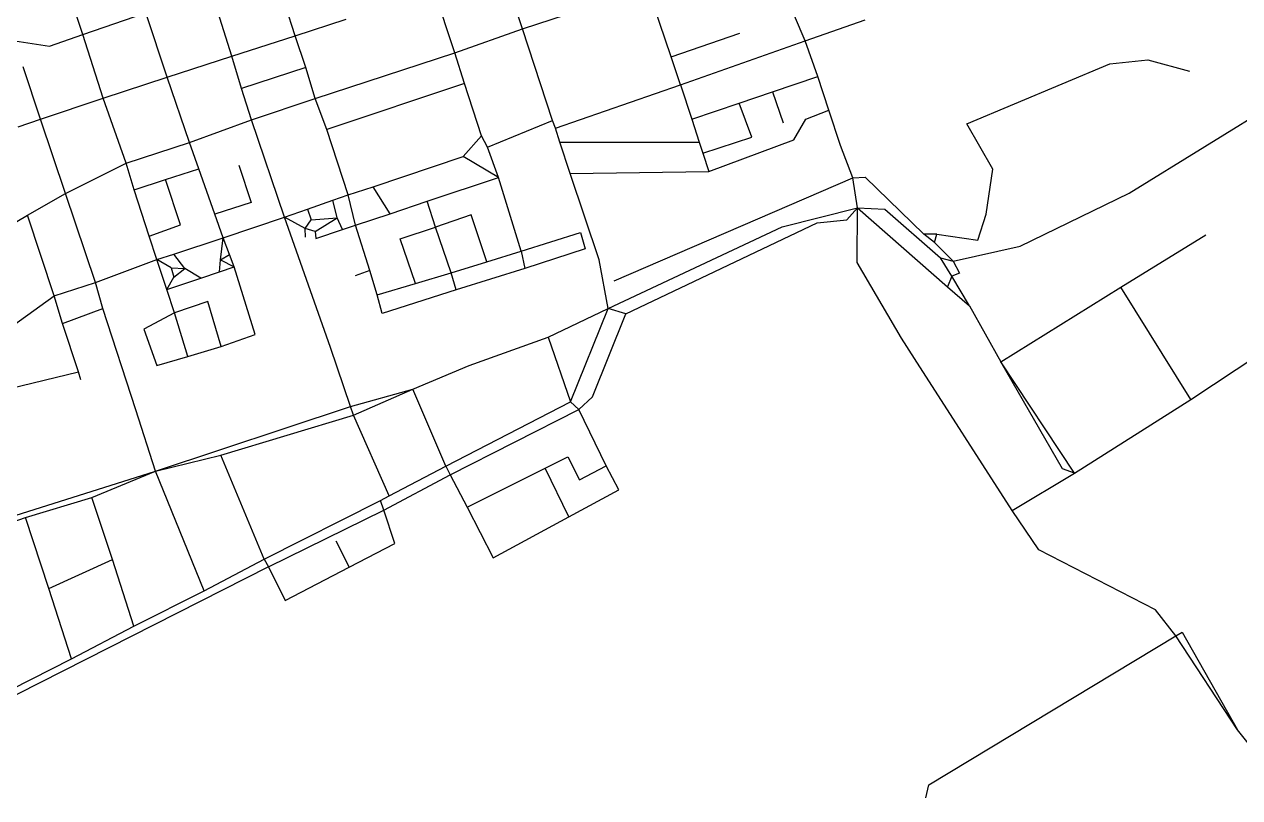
# Model space of a CAD drawing. Header units: metres. Extents: x 609554 to 651406, y 4826501 to 4857446.
# Drawn here: x 631272 to 633130, y 4833302 to 4834484 of the extents above; entities that cross this region are included whole.
import ezdxf

# ---------------------------------------------------------------- set-up
doc = ezdxf.new("R2010")
doc.units = ezdxf.units.M

msp = doc.modelspace()

# ---------------------------------------------------------------- linework, layer by layer
at = {"layer": 'ROADS'}
for points in [[(631361.6, 4834468.4), (631317.5, 4834602.5)], [(632465.4, 4834459.2), (632404.8, 4834601.5)], [(631930.2, 4834440.8), (631898.5, 4834536.6)], [(632033.7, 4834477.2), (632010.7, 4834547)], [(632260.7, 4834434.4), (632225.2, 4834539.8)], [(631589.6, 4834435.3), (631558.8, 4834532.9)], [(631361.6, 4834468.4), (631458, 4834501.6)], [(631490.7, 4834403.2), (631458, 4834501.6)], [(631686.5, 4834466.8), (631671.6, 4834512.3)], [(632033.7, 4834477.2), (632144.7, 4834513.6)], [(631686.5, 4834466.8), (631764.4, 4834492.3)], [(632465.4, 4834459.2), (632557.2, 4834491.2)], [(631311, 4834450.9), (631361.6, 4834468.4)], [(631392.9, 4834371.3), (631361.6, 4834468.4)], [(631589.6, 4834435.3), (631686.5, 4834466.8)], [(631702.8, 4834418.2), (631686.5, 4834466.8)], [(631930.2, 4834440.8), (632033.7, 4834477.2)], [(632079.5, 4834337.2), (632033.7, 4834477.2)], [(632260.7, 4834434.4), (632365.9, 4834470.7)], [(631257.9, 4834458.9), (631311, 4834450.9)], [(632275, 4834391.9), (632465.4, 4834459.2)], [(632484.7, 4834404.5), (632465.4, 4834459.2)], [(631490.7, 4834403.2), (631589.6, 4834435.3)], [(631604.5, 4834386.2), (631589.6, 4834435.3)], [(631717, 4834370.8), (631930.2, 4834440.8)], [(631944.8, 4834393.9), (631930.2, 4834440.8)], [(632275, 4834391.9), (632260.7, 4834434.4)], [(632666.6, 4834163.3), (632729.4, 4834154.3), (632742.1, 4834194), (632752.5, 4834262.8), (632712.7, 4834332.3), (632931, 4834423.6), (632989.2, 4834429.9), (633052.7, 4834412.8)], [(632691.9, 4834122.2), (632794.2, 4834145.3), (632960.4, 4834225.9), (633307.5, 4834439.9)], [(631296.9, 4834339.1), (631270.8, 4834419.4)], [(631702.8, 4834418.2), (631604.5, 4834386.2)], [(631717, 4834370.8), (631702.8, 4834418.2)], [(631392.9, 4834371.3), (631490.7, 4834403.2)], [(631524.9, 4834303.7), (631490.7, 4834403.2)], [(631944.8, 4834393.9), (631734.6, 4834323.2)], [(631970.8, 4834313.6), (631944.8, 4834393.9)], [(632083.8, 4834325.5), (632275, 4834391.9)], [(632275, 4834391.9), (632292.3, 4834339.3)], [(632415.7, 4834381.1), (632484.7, 4834404.5)], [(632501.9, 4834353.1), (632484.7, 4834404.5)], [(631296.9, 4834339.1), (631392.9, 4834371.3)], [(631427.8, 4834272.1), (631392.9, 4834371.3)], [(631619.5, 4834338.3), (631604.5, 4834386.2)], [(631619.5, 4834338.3), (631717, 4834370.8)], [(631734.6, 4834323.2), (631717, 4834370.8)], [(632364.5, 4834363.7), (632415.7, 4834381.1)], [(632415.7, 4834381.1), (632431.7, 4834333.8)], [(632292.3, 4834339.3), (632364.5, 4834363.7)], [(632309.4, 4834287), (632383.9, 4834311.7), (632364.5, 4834363.7)], [(632318.6, 4834259.1), (632448.1, 4834307.8), (632466.8, 4834339), (632501.9, 4834353.1)], [(632519.6, 4834298.9), (632501.9, 4834353.1)], [(631263.2, 4834327.5), (631296.9, 4834339.1)], [(631335.4, 4834225.7), (631296.9, 4834339.1)], [(631524.9, 4834303.7), (631619.5, 4834338.3)], [(631670.2, 4834189.5), (631619.5, 4834338.3)], [(631980.1, 4834296.2), (632079.5, 4834337.2)], [(632083.8, 4834325.5), (632079.5, 4834337.2)], [(632292.3, 4834339.3), (632303.8, 4834304)], [(631767.3, 4834223.6), (631734.6, 4834323.2)], [(631943.1, 4834282.1), (631970.8, 4834313.6)], [(631980.1, 4834296.2), (631970.8, 4834313.6)], [(632090.7, 4834304.3), (632083.8, 4834325.5)], [(631427.8, 4834272.1), (631524.9, 4834303.7)], [(631539.2, 4834263.4), (631524.9, 4834303.7)], [(631997, 4834249.8), (631980.1, 4834296.2)], [(632090.7, 4834304.3), (632303.8, 4834304)], [(632106.6, 4834256.2), (632090.7, 4834304.3)], [(632303.8, 4834304), (632309.4, 4834287)], [(632538.5, 4834249.3), (632519.6, 4834298.9)], [(631805.3, 4834235.9), (631943.1, 4834282.1)], [(631997, 4834249.8), (631943.1, 4834282.1)], [(632309.4, 4834287), (632318.6, 4834259.1)], [(631335.4, 4834225.7), (631427.8, 4834272.1)], [(631440.2, 4834231.4), (631427.8, 4834272.1)], [(631488.2, 4834246.9), (631539.2, 4834263.4)], [(631563.5, 4834193.8), (631539.2, 4834263.4)], [(631600, 4834268.9), (631619.1, 4834212), (631563.5, 4834193.8)], [(632106.6, 4834256.2), (632318.6, 4834259.1)], [(631440.2, 4834231.4), (631488.2, 4834246.9)], [(631463.4, 4834160.3), (631511.3, 4834177.9), (631488.2, 4834246.9)], [(631888.1, 4834213.7), (631997, 4834249.8)], [(632031.4, 4834137.5), (631997, 4834249.8)], [(632150.9, 4834124.2), (632106.6, 4834256.2)], [(632173.7, 4834092.3), (632538.5, 4834249.3)], [(632538.5, 4834249.3), (632557.2, 4834250.6), (632646.9, 4834163.3)], [(632545.4, 4834203.5), (632538.5, 4834249.3)], [(631277.5, 4834192.4), (631335.4, 4834225.7)], [(631381.2, 4834089.6), (631335.4, 4834225.7)], [(631463.4, 4834160.3), (631440.2, 4834231.4)], [(631743.9, 4834215.3), (631767.3, 4834223.6)], [(631767.3, 4834223.6), (631805.3, 4834235.9)], [(631778.4, 4834177.1), (631767.3, 4834223.6)], [(631831.3, 4834194.7), (631805.3, 4834235.9)], [(631670.2, 4834189.5), (631705.2, 4834201.8)], [(631705.2, 4834201.8), (631743.9, 4834215.3)], [(631705.2, 4834201.8), (631710.8, 4834185.3)], [(631750.2, 4834188.5), (631743.9, 4834215.3)], [(631831.3, 4834194.7), (631888.1, 4834213.7)], [(631900.8, 4834174.2), (631888.1, 4834213.7)], [(632164.6, 4834050), (632430.4, 4834174.9), (632545.4, 4834203.5)], [(632191.5, 4834041.6), (632484.1, 4834180.7), (632529.4, 4834185.1), (632545.4, 4834203.5)], [(632612.9, 4834004.3), (632545.2, 4834119.9), (632545.4, 4834203.5)], [(632545.4, 4834203.5), (632682.9, 4834082.7)], [(632545.4, 4834203.5), (632587.2, 4834201.5), (632672.2, 4834127.3)], [(631186.6, 4834139), (631277.5, 4834192.4)], [(631317.8, 4834069.3), (631277.5, 4834192.4)], [(631576.1, 4834157.6), (631563.5, 4834193.8)], [(631576.1, 4834157.6), (631670.2, 4834189.5)], [(631701.3, 4834172), (631670.2, 4834189.5)], [(631740.1, 4833990.4), (631670.2, 4834189.5)], [(631701.3, 4834172), (631710.8, 4834185.3)], [(631710.8, 4834185.3), (631750.2, 4834188.5)], [(631716.9, 4834167.4), (631750.2, 4834188.5)], [(631758.5, 4834170.5), (631750.2, 4834188.5)], [(631778.4, 4834177.1), (631831.3, 4834194.7)], [(631978.9, 4834121.3), (631955.4, 4834192.8), (631900.8, 4834174.2)], [(633054.8, 4833910.9), (633467.3, 4834183.9)], [(631716.9, 4834167.4), (631701.3, 4834172)], [(631702.3, 4834158.9), (631701.3, 4834172)], [(631716.9, 4834167.4), (631717.6, 4834157), (631758.5, 4834170.5)], [(631758.5, 4834170.5), (631778.4, 4834177.1)], [(631800.2, 4834107.7), (631778.4, 4834177.1)], [(631870.1, 4834088.1), (631846.8, 4834156.4), (631900.8, 4834174.2)], [(631924.6, 4834104.3), (631900.8, 4834174.2)], [(632031.4, 4834137.5), (632122.4, 4834166.2), (632129.6, 4834140.8), (632037.4, 4834111)], [(631475.1, 4834124.6), (631463.4, 4834160.3)], [(631500.7, 4834132.9), (631576.1, 4834157.6)], [(631572.4, 4834124.4), (631576.1, 4834157.6)], [(631586, 4834132.5), (631576.1, 4834157.6)], [(632663.3, 4834150.6), (632646.9, 4834163.3)], [(632666.6, 4834163.3), (632646.9, 4834163.3)], [(632663.3, 4834150.6), (632666.6, 4834163.3)], [(632691.9, 4834122.2), (632663.3, 4834150.6)], [(632947.8, 4834082.3), (633077.7, 4834162.4)], [(631475.1, 4834124.6), (631500.7, 4834132.9)], [(631517.9, 4834111), (631500.7, 4834132.9)], [(631572.4, 4834124.4), (631586, 4834132.5)], [(631592.9, 4834113.3), (631586, 4834132.5)], [(631978.9, 4834121.3), (632031.4, 4834137.5)], [(632031.4, 4834137.5), (632037.4, 4834111)], [(632689.6, 4834099.4), (632672.2, 4834127.3)], [(632672.2, 4834127.3), (632691.9, 4834122.2)], [(631381.2, 4834089.6), (631475.1, 4834124.6)], [(631496.7, 4834111.8), (631475.1, 4834124.6)], [(631490.4, 4834078.9), (631475.1, 4834124.6)], [(631496.7, 4834111.8), (631517.9, 4834111)], [(631496.7, 4834111.8), (631500.9, 4834097.5)], [(631500.9, 4834097.5), (631517.9, 4834111)], [(631541.9, 4834096.2), (631517.9, 4834111)], [(631570.6, 4834105.8), (631572.4, 4834124.4)], [(631570.6, 4834105.8), (631592.9, 4834113.3)], [(631572.4, 4834124.4), (631592.9, 4834113.3)], [(631573.1, 4833991.6), (631625.1, 4834010.3), (631592.9, 4834113.3)], [(631924.6, 4834104.3), (631978.9, 4834121.3)], [(632037.4, 4834111), (631932.4, 4834078.6)], [(632164.6, 4834050), (632150.9, 4834124.2)], [(632691.9, 4834122.2), (632701.3, 4834103.9), (632689.6, 4834099.4)], [(631317.8, 4834069.3), (631381.2, 4834089.6)], [(631392.3, 4834049.6), (631381.2, 4834089.6)], [(631490.4, 4834078.9), (631500.9, 4834097.5)], [(631490.4, 4834078.9), (631541.9, 4834096.2)], [(631541.9, 4834096.2), (631570.6, 4834105.8)], [(631800.2, 4834107.7), (631777.7, 4834099.5)], [(631811.7, 4834070.7), (631800.2, 4834107.7)], [(631870.1, 4834088.1), (631924.6, 4834104.3)], [(631932.4, 4834078.6), (631924.6, 4834104.3)], [(632689.6, 4834099.4), (632682.9, 4834082.7)], [(632716.5, 4834053.8), (632689.6, 4834099.4)], [(631502, 4834043), (631490.4, 4834078.9)], [(631811.7, 4834070.7), (631870.1, 4834088.1)], [(631932.4, 4834078.6), (631819.3, 4834042.4), (631811.7, 4834070.7)], [(632682.9, 4834082.7), (632716.5, 4834053.8)], [(632764.7, 4833968.5), (632947.8, 4834082.3)], [(633054.8, 4833910.9), (632947.8, 4834082.3)], [(631233.3, 4834008.5), (631317.8, 4834069.3)], [(631330.9, 4834027.1), (631317.8, 4834069.3)], [(631573.1, 4833991.6), (631553, 4834060.3), (631502, 4834043)], [(632716.5, 4834053.8), (632764.7, 4833968.5)], [(631330.9, 4834027.1), (631392.3, 4834049.6)], [(631442.6, 4833894.8), (631392.3, 4834049.6)], [(631502, 4834043), (631454.9, 4834018.4), (631475.1, 4833962.9), (631522.1, 4833976.6)], [(631522.1, 4833976.6), (631502, 4834043)], [(632073, 4834005.9), (632164.6, 4834050)], [(632106.8, 4833906.9), (632164.6, 4834050)], [(632119.6, 4833895.6), (632140.6, 4833914.6), (632191.5, 4834041.6)], [(632191.5, 4834041.6), (632164.6, 4834050)], [(631355, 4833953.1), (631330.9, 4834027.1)], [(631952, 4833962.6), (632073, 4834005.9)], [(632073, 4834005.9), (632106.8, 4833906.9)], [(632632.5, 4833973.3), (632612.9, 4834004.3)], [(631191.8, 4833981.2), (631214.3, 4833918.8), (631355, 4833953.1)], [(631522.1, 4833976.6), (631573.1, 4833991.6)], [(631770.9, 4833899.9), (631740.1, 4833990.4)], [(631865.9, 4833926.5), (631952, 4833962.6)], [(632782, 4833740.8), (632632.5, 4833973.3)], [(632877.3, 4833797.9), (632858.6, 4833804.8), (632764.7, 4833968.5)], [(632877.3, 4833797.9), (632764.7, 4833968.5)], [(631359, 4833940.9), (631355, 4833953.1)], [(631770.9, 4833899.9), (631865.9, 4833926.5)], [(631775.2, 4833886.8), (631865.9, 4833926.5)], [(631916.7, 4833808.6), (631865.9, 4833926.5)], [(631916.7, 4833808.6), (632106.8, 4833906.9)], [(632106.8, 4833906.9), (632119.6, 4833895.6)], [(632877.3, 4833797.9), (633054.8, 4833910.9)], [(631473, 4833801.4), (631442.6, 4833894.8)], [(631473, 4833801.4), (631770.9, 4833899.9)], [(631572.5, 4833825.6), (631775.2, 4833886.8)], [(631775.2, 4833886.8), (631770.9, 4833899.9)], [(631830.1, 4833763.3), (631775.2, 4833886.8)], [(631923.3, 4833795.7), (632119.6, 4833895.6)], [(632161.5, 4833809.3), (632119.6, 4833895.6)], [(631473, 4833801.4), (631572.5, 4833825.6)], [(631638.9, 4833666.5), (631572.5, 4833825.6)], [(632068.1, 4833806), (632103.1, 4833823.3), (632120.7, 4833788), (632161.5, 4833809.3)], [(630999.5, 4833617.8), (631093.4, 4833681.4), (631473, 4833801.4)], [(631375.5, 4833760.9), (631473, 4833801.4)], [(631547.4, 4833618.1), (631473, 4833801.4)], [(631821.9, 4833741.5), (631923.3, 4833795.7)], [(631830.1, 4833763.3), (631916.7, 4833808.6)], [(631916.7, 4833808.6), (631923.3, 4833795.7)], [(631923.3, 4833795.7), (631949, 4833745.9)], [(631949, 4833745.9), (632068.1, 4833806)], [(632104.4, 4833731.5), (632068.1, 4833806)], [(632104.4, 4833731.5), (632180.9, 4833772.8), (632161.5, 4833809.3)], [(632782, 4833740.8), (632877.3, 4833797.9)], [(631274, 4833730.6), (631375.5, 4833760.9)], [(631407.1, 4833665.9), (631375.5, 4833760.9)], [(631638.9, 4833666.5), (631816.5, 4833756.4)], [(631816.5, 4833756.4), (631830.1, 4833763.3)], [(631821.9, 4833741.5), (631816.5, 4833756.4)], [(631645.4, 4833654.9), (631821.9, 4833741.5)], [(631768.9, 4833654.4), (631838.5, 4833690.5), (631821.9, 4833741.5)], [(631949, 4833745.9), (631988.8, 4833668.9), (632104.4, 4833731.5)], [(633031.9, 4833549.6), (633000.9, 4833589.4), (632822.8, 4833681), (632782, 4833740.8)], [(631135, 4833681.9), (631274, 4833730.6)], [(631309.7, 4833621.6), (631274, 4833730.6)], [(631748.3, 4833694.5), (631768.9, 4833654.4)], [(631309.7, 4833621.6), (631407.1, 4833665.9)], [(631439.7, 4833564.4), (631407.1, 4833665.9)], [(631547.4, 4833618.1), (631638.9, 4833666.5)], [(631638.9, 4833666.5), (631645.4, 4833654.9)], [(631645.4, 4833654.9), (631226.4, 4833442.3)], [(631645.4, 4833654.9), (631670.8, 4833603.6), (631768.9, 4833654.4)], [(631344.7, 4833514.4), (631309.7, 4833621.6)], [(631439.7, 4833564.4), (631547.4, 4833618.1)], [(631344.7, 4833514.4), (631439.7, 4833564.4)], [(633031.9, 4833549.6), (633041.8, 4833555.3), (633126, 4833405.8)], [(632650.1, 4833302), (632654.6, 4833321.9), (633031.9, 4833549.6)], [(633126, 4833405.8), (633031.9, 4833549.6)], [(631221.5, 4833452.4), (631344.7, 4833514.4)], [(633201.1, 4833312.2), (633126, 4833405.8)]]:
    msp.add_lwpolyline(points, dxfattribs=at)

doc.saveas('drawing.dxf')
